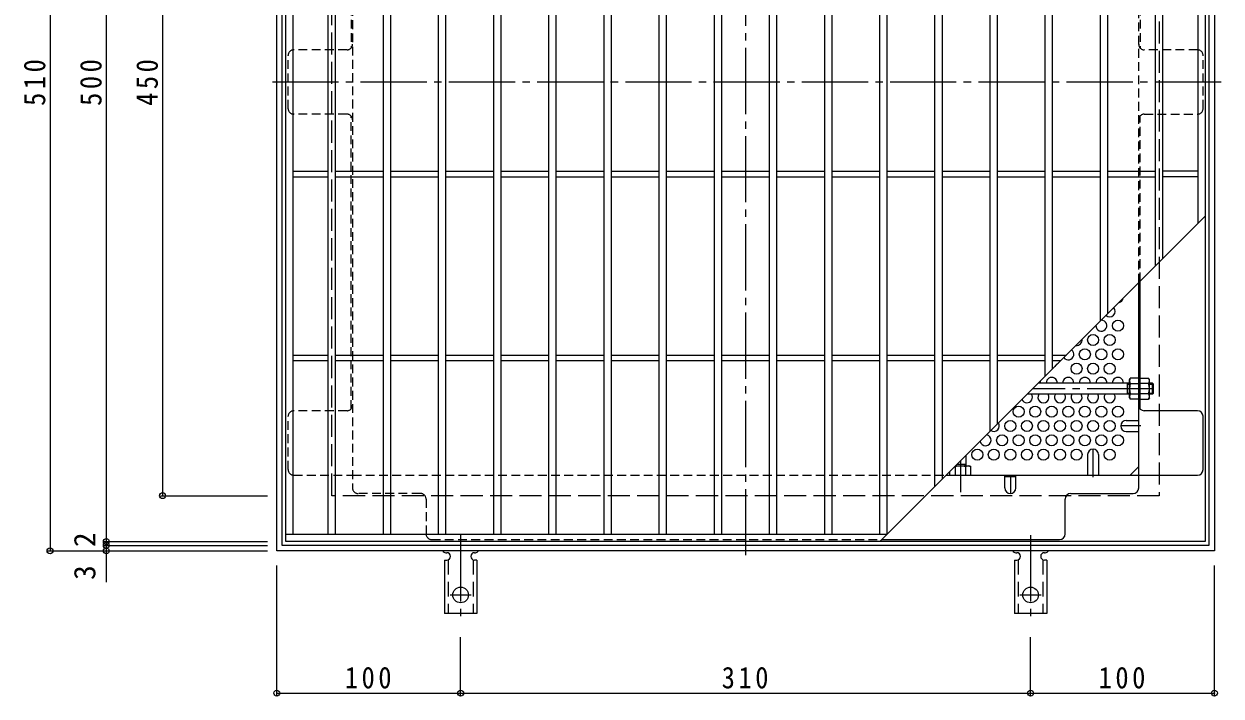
# Model space of a CAD drawing. Units: millimetres at full size, sheet at 1:4. Extents: x -887 to 1051, y -780 to 740.
# Drawn here: x -887 to -236, y 9 to 375 of the extents above; entities that cross this region are included whole.
import ezdxf
from ezdxf.enums import TextEntityAlignment as Align

# ---------------------------------------------------------------- set-up
doc = ezdxf.new("R2010")
doc.units = ezdxf.units.MM
doc.header["$LTSCALE"] = 4
doc.header["$PDMODE"] = 32
doc.header["$PDSIZE"] = 3.2
for name, pattern in [('CHAIN1', [8, 5, -1, 1, -1]), ('CHAIN2', [12, 9, -1, 1, -1]), ('DASHED1', [1.8, 1.2, -0.6]), ('DASHED2', [3, 2, -1]), ('DASHED3', [4, 3, -1])]:
    doc.linetypes.add(name, pattern=pattern)
for name, color, linetype, lineweight in [('A-1_躯体', 3, 'Continuous', 9), ('A-2_仕上', 3, 'Continuous', 9), ('A-4_その他', 7, 'Continuous', 9), ('A-6_寸法', 2, 'Continuous', 9), ('A-7_ハッチ', 2, 'Continuous', 9), ('A-8_記号', 2, 'Continuous', 9), ('A-A_ﾊｯﾁ-ﾜｸ', 3, 'Continuous', 9), ('A-B_ﾊｯﾁ', 2, 'Continuous', 9)]:
    doc.layers.add(name, color=color, linetype=linetype, lineweight=lineweight)
doc.styles.add('ＭＳ ゴシック', font='')
doc.styles.get('ＭＳ ゴシック').set_extended_font_data('MS Gothic')

msp = doc.modelspace()

# ---------------------------------------------------------------- linework, layer by layer
at = {"layer": 'A-1_躯体', "color": 2}
for p, q in [((-242.713, 595.162), (-242.713, 91.162)), ((-239.713, 598.162), (-239.713, 88.162)), ((-242.713, 91.162), (-746.713, 91.162)), ((-239.713, 88.162), (-749.713, 88.162))]:
    msp.add_line(p, q, dxfattribs=at)
at = {"layer": 'A-1_躯体', "color": 2, "linetype": 'DASHED3'}
for p, q in [((-269.713, 568.162), (-269.713, 118.162)), ((-269.713, 118.162), (-719.713, 118.162))]:
    msp.add_line(p, q, dxfattribs=at)
at = {"layer": 'A-1_躯体', "linetype": 'CHAIN2'}
for p, q in [((-272.913, 176.359), (-338.517, 176.359)), ((-377.913, 136.962), (-377.913, 120.126))]:
    msp.add_line(p, q, dxfattribs=at)
at = {"layer": 'A-1_躯体'}
for p, q in [((-285.913, 179.359), (-335.517, 179.359)), ((-286.913, 173.359), (-286.913, 179.359)), ((-286.913, 178.859), (-285.913, 178.859)), ((-273.413, 179.359), (-275.113, 179.359)), ((-275.113, 178.859), (-272.913, 178.859)), ((-273.413, 173.359), (-273.413, 179.359)), ((-273.413, 179.359), (-272.913, 178.859)), ((-272.913, 173.859), (-272.913, 178.859)), ((-285.913, 173.359), (-341.517, 173.359)), ((-286.913, 173.859), (-285.913, 173.859)), ((-275.113, 173.859), (-272.913, 173.859)), ((-273.413, 173.359), (-275.113, 173.359)), ((-273.413, 173.359), (-272.913, 173.859)), ((-374.913, 139.962), (-374.913, 134.359)), ((-380.413, 134.462), (-380.413, 134.359)), ((-379.517, 135.359), (-374.913, 135.359)), ((-375.413, 135.359), (-375.413, 134.359))]:
    msp.add_line(p, q, dxfattribs=at)
at = {"layer": 'A-1_躯体', "color": 2}
for points in [[(-749.713, 88.162), (-749.713, 598.162), (-239.713, 598.162)], [(-746.713, 91.162), (-746.713, 595.162), (-242.713, 595.162)]]:
    msp.add_lwpolyline(points, dxfattribs=at)
at = {"layer": 'A-1_躯体', "color": 2, "linetype": 'DASHED3'}
msp.add_lwpolyline([(-719.713, 118.162), (-719.713, 568.162), (-269.713, 568.162)], dxfattribs=at)
at = {"layer": 'A-2_仕上'}
for p, q in [((-744.713, 93.162), (-744.713, 593.162)), ((-244.712, 593.162), (-244.712, 93.162)), ((-740.713, 97.162), (-740.713, 589.162)), ((-721.714, 97.162), (-721.714, 589.162)), ((-717.714, 97.162), (-717.714, 589.162)), ((-691.713, 97.162), (-691.713, 589.162)), ((-687.714, 97.162), (-687.714, 589.162)), ((-661.713, 97.162), (-661.713, 589.162)), ((-657.713, 97.162), (-657.713, 589.162)), ((-631.713, 97.162), (-631.713, 589.162)), ((-627.713, 97.162), (-627.713, 589.162)), ((-601.713, 97.162), (-601.713, 589.162)), ((-597.713, 97.162), (-597.713, 589.162)), ((-571.713, 97.162), (-571.713, 589.162)), ((-567.713, 97.162), (-567.713, 589.162)), ((-541.713, 97.162), (-541.713, 589.162)), ((-537.713, 97.162), (-537.713, 589.162)), ((-511.713, 97.162), (-511.713, 589.162)), ((-507.713, 97.162), (-507.713, 589.162)), ((-481.713, 97.162), (-481.713, 589.162)), ((-477.713, 97.162), (-477.713, 589.162)), ((-451.713, 97.162), (-451.713, 589.162)), ((-447.713, 97.162), (-447.713, 589.162)), ((-421.712, 97.162), (-421.712, 589.162)), ((-417.713, 97.162), (-417.713, 589.162)), ((-391.712, 123.163), (-391.712, 589.162)), ((-387.712, 127.163), (-387.712, 589.162)), ((-361.712, 153.163), (-361.712, 589.162)), ((-357.712, 157.163), (-357.712, 589.162)), ((-331.712, 183.163), (-331.712, 589.162)), ((-327.712, 187.163), (-327.712, 589.162)), ((-301.712, 213.163), (-301.712, 589.162)), ((-297.712, 217.163), (-297.712, 589.162)), ((-271.712, 243.163), (-271.712, 589.162)), ((-267.712, 247.163), (-267.712, 589.162)), ((-248.713, 589.162), (-248.713, 266.162)), ((-740.713, 294.662), (-721.714, 294.662)), ((-717.714, 294.662), (-691.713, 294.662)), ((-687.714, 294.662), (-661.713, 294.662)), ((-657.713, 294.662), (-631.713, 294.662)), ((-627.713, 294.662), (-601.713, 294.662)), ((-597.713, 294.662), (-571.713, 294.662)), ((-567.713, 294.662), (-541.713, 294.662)), ((-537.713, 294.662), (-511.713, 294.662)), ((-507.713, 294.662), (-481.713, 294.662)), ((-477.713, 294.662), (-451.713, 294.662)), ((-447.713, 294.662), (-421.712, 294.662)), ((-417.713, 294.662), (-391.712, 294.662)), ((-387.712, 294.662), (-361.712, 294.662)), ((-357.712, 294.662), (-331.712, 294.662)), ((-327.712, 294.662), (-301.712, 294.662)), ((-297.712, 294.662), (-271.712, 294.662)), ((-248.713, 294.662), (-267.712, 294.662)), ((-740.713, 291.662), (-721.714, 291.662)), ((-717.714, 291.662), (-691.713, 291.662)), ((-687.714, 291.662), (-661.713, 291.662)), ((-657.713, 291.662), (-631.713, 291.662)), ((-627.713, 291.662), (-601.713, 291.662)), ((-597.713, 291.662), (-571.713, 291.662)), ((-567.713, 291.662), (-541.713, 291.662)), ((-537.713, 291.662), (-511.713, 291.662)), ((-507.713, 291.662), (-481.713, 291.662)), ((-477.713, 291.662), (-451.713, 291.662)), ((-447.713, 291.662), (-421.712, 291.662)), ((-417.713, 291.662), (-391.712, 291.662)), ((-387.712, 291.662), (-361.712, 291.662)), ((-357.712, 291.662), (-331.712, 291.662)), ((-327.712, 291.662), (-301.712, 291.662)), ((-297.712, 291.662), (-271.712, 291.662)), ((-248.713, 291.662), (-267.712, 291.662)), ((-244.713, 270.162), (-421.713, 93.162)), ((-244.713, 270.162), (-421.713, 93.162)), ((-740.713, 194.662), (-721.714, 194.662)), ((-740.713, 191.662), (-721.714, 191.662)), ((-717.714, 194.662), (-691.713, 194.662)), ((-717.714, 191.662), (-691.713, 191.662)), ((-687.714, 194.662), (-661.713, 194.662)), ((-687.714, 191.662), (-661.713, 191.662)), ((-657.713, 194.662), (-631.713, 194.662)), ((-657.713, 191.662), (-631.713, 191.662)), ((-627.713, 194.662), (-601.713, 194.662)), ((-627.713, 191.662), (-601.713, 191.662)), ((-597.713, 194.662), (-571.713, 194.662)), ((-597.713, 191.662), (-571.713, 191.662)), ((-567.713, 194.662), (-541.713, 194.662)), ((-567.713, 191.662), (-541.713, 191.662)), ((-537.713, 194.662), (-511.713, 194.662)), ((-537.713, 191.662), (-511.713, 191.662)), ((-507.713, 194.662), (-481.713, 194.662)), ((-507.713, 191.662), (-481.713, 191.662)), ((-477.713, 194.662), (-451.713, 194.662)), ((-477.713, 191.662), (-451.713, 191.662)), ((-447.713, 194.662), (-421.712, 194.662)), ((-447.713, 191.662), (-421.712, 191.662)), ((-417.713, 194.662), (-391.712, 194.662)), ((-417.713, 191.662), (-391.712, 191.662)), ((-387.712, 194.662), (-361.712, 194.662)), ((-387.712, 191.662), (-361.712, 191.662)), ((-357.712, 194.662), (-331.712, 194.662)), ((-357.712, 191.662), (-331.712, 191.662)), ((-327.712, 194.662), (-320.213, 194.662)), ((-327.712, 191.662), (-323.213, 191.662)), ((-744.713, 97.162), (-417.713, 97.162)), ((-244.712, 93.162), (-744.713, 93.162))]:
    msp.add_line(p, q, dxfattribs=at)
at = {"layer": 'A-4_その他'}
for p, q in [((-873.054, 598.162), (-873.054, 88.162)), ((-842.449, 593.162), (-842.449, 93.162)), ((-811.844, 568.162), (-811.844, 118.162)), ((-813.044, 118.162), (-754.713, 118.162)), ((-843.649, 93.162), (-754.713, 93.162)), ((-843.649, 91.162), (-754.713, 91.162)), ((-842.449, 93.162), (-842.449, 91.162)), ((-842.449, 91.162), (-842.449, 71.154)), ((-874.254, 88.162), (-754.713, 88.162)), ((-749.713, 9.585), (-749.713, 80.162)), ((-239.713, 9.585), (-239.713, 80.162)), ((-649.713, 9.585), (-649.713, 41.23)), ((-339.713, 9.585), (-339.713, 41.23)), ((-749.713, 10.785), (-649.713, 10.785)), ((-649.713, 10.785), (-339.713, 10.785)), ((-339.713, 10.785), (-239.713, 10.785))]:
    msp.add_line(p, q, dxfattribs=at)
for p in [(-811.844, 118.162), (-842.449, 93.162), (-842.449, 91.162), (-873.054, 88.162), (-842.449, 88.162), (-749.713, 10.785), (-649.713, 10.785), (-339.713, 10.785), (-239.713, 10.785)]:
    msp.add_point(p, dxfattribs=at)
at = {"layer": 'A-6_寸法'}
for centre in [(-292.213, 210.66), (-305.713, 202.866), (-296.713, 202.866), (-310.213, 195.072), (-301.213, 195.072), (-292.213, 195.072), (-314.713, 187.278), (-305.713, 187.278), (-296.713, 187.278), (-346.213, 163.895), (-337.213, 163.895), (-328.213, 163.895), (-319.213, 163.895), (-310.213, 163.895), (-301.213, 163.895), (-292.213, 163.895), (-350.713, 156.101), (-341.713, 156.101), (-332.713, 156.101), (-323.713, 156.101), (-314.713, 156.101), (-305.713, 156.101), (-296.713, 156.101), (-355.213, 148.306), (-346.213, 148.306), (-337.213, 148.306), (-328.213, 148.306), (-319.213, 148.306), (-310.213, 148.306), (-301.213, 148.306), (-292.213, 148.306), (-368.713, 140.512), (-359.713, 140.512), (-350.713, 140.512), (-341.713, 140.512), (-332.713, 140.512), (-323.713, 140.512), (-314.713, 140.512), (-296.713, 140.512)]:
    msp.add_circle(centre, 3, dxfattribs=at)
for centre, start, end in [((-292.213, 226.249), 282.70722, 347.29278), ((-296.713, 218.454), 228.9492, 41.0508), ((-301.213, 210.66), 179.96123, 90.03877), ((-314.713, 202.866), 264.58915, 5.41085), ((-319.213, 195.072), 216.99966, 53.00034), ((-323.713, 187.278), 111.29624, 158.70376), ((-328.213, 179.483), 357.61786, 182.38214), ((-319.213, 179.483), 357.61786, 182.38214), ((-310.213, 179.483), 357.61786, 182.38214), ((-301.213, 179.483), 357.61786, 182.38214), ((-292.213, 179.483), 357.61786, 182.38214), ((-337.213, 179.483), 357.61786, 19.58149), ((-341.713, 171.689), 204.68201, 33.81492), ((-332.713, 171.689), 146.18508, 33.81492), ((-323.713, 171.689), 146.18508, 33.81492), ((-314.713, 171.689), 146.18508, 33.81492), ((-305.713, 171.689), 146.18508, 33.81492), ((-296.713, 171.689), 146.18508, 33.81492), ((-359.713, 156.101), 237.77811, 32.22189), ((-364.213, 148.306), 191.26992, 78.73008), ((-377.713, 140.512), 338.96053, 352.85353)]:
    msp.add_arc(centre, 3, start, end, dxfattribs=at)
at = {"layer": 'A-7_ハッチ', "linetype": 'CHAIN2'}
for p, q in [((-494.713, 601.759), (-494.713, 84.565)), ((-236.116, 343.162), (-753.31, 343.162))]:
    msp.add_line(p, q, dxfattribs=at)
at = {"layer": 'A-7_ハッチ', "linetype": 'DASHED1'}
for p, q in [((-708.513, 563.966), (-708.513, 122.359)), ((-280.913, 233.962), (-280.913, 563.966)), ((-709.313, 521.004), (-709.313, 361.623)), ((-280.113, 521.009), (-280.113, 361.623)), ((-711.513, 360.663), (-740.516, 360.663)), ((-248.909, 360.663), (-277.913, 360.663)), ((-743.516, 328.662), (-743.516, 357.663)), ((-245.909, 328.662), (-245.909, 357.663)), ((-711.513, 325.662), (-740.516, 325.662)), ((-277.913, 325.662), (-248.909, 325.662)), ((-709.313, 165.32), (-709.313, 324.701)), ((-280.113, 234.762), (-280.113, 324.701)), ((-280.113, 179.359), (-280.913, 179.359)), ((-280.113, 173.159), (-280.913, 173.159)), ((-711.513, 164.36), (-740.516, 164.36)), ((-743.516, 132.359), (-743.516, 161.36)), ((-740.516, 129.359), (-708.513, 129.359)), ((-708.513, 129.359), (-385.517, 129.359)), ((-671.512, 119.359), (-705.513, 119.359)), ((-668.512, 116.359), (-668.512, 97.359)), ((-665.512, 94.359), (-420.517, 94.359))]:
    msp.add_line(p, q, dxfattribs=at)
at = {"layer": 'A-7_ハッチ'}
for p, q in [((-280.113, 165.32), (-280.113, 234.762)), ((-280.913, 122.359), (-280.913, 233.962)), ((-248.909, 164.36), (-277.913, 164.36)), ((-245.909, 132.359), (-245.909, 161.36)), ((-285.525, 129.359), (-280.913, 133.971)), ((-385.517, 129.359), (-248.909, 129.359)), ((-353.713, 128.559), (-347.713, 128.559)), ((-317.914, 119.359), (-283.913, 119.359)), ((-320.914, 97.359), (-320.914, 116.359)), ((-420.517, 94.359), (-323.914, 94.359))]:
    msp.add_line(p, q, dxfattribs=at)
at = {"layer": 'A-7_ハッチ', "linetype": 'DASHED1'}
for centre, start, end in [((-740.516, 357.663), 90, 180), ((-711.513, 363.663), 270, 0), ((-277.913, 363.663), 180, 270), ((-248.909, 357.663), 0, 90), ((-740.516, 328.662), 180, 270), ((-711.513, 322.662), 0, 90), ((-277.913, 322.662), 90, 180), ((-248.909, 328.662), 270, 0), ((-740.516, 161.36), 90, 180), ((-711.513, 167.36), 270, 0), ((-740.516, 132.359), 180, 270), ((-705.513, 122.359), 180, 270), ((-671.512, 116.359), 0, 90), ((-665.512, 97.359), 180, 270)]:
    msp.add_arc(centre, 3, start, end, dxfattribs=at)
at = {"layer": 'A-7_ハッチ'}
for centre, start, end in [((-277.913, 167.36), 180, 270), ((-248.909, 161.36), 0, 90), ((-248.909, 132.359), 270, 0), ((-317.914, 116.359), 90, 180), ((-283.913, 122.359), 270, 0), ((-323.914, 97.359), 270, 0)]:
    msp.add_arc(centre, 3, start, end, dxfattribs=at)
at = {"layer": 'A-8_記号'}
for p, q in [((-287.713, 159.101), (-280.913, 159.101)), ((-287.713, 153.101), (-280.913, 153.101)), ((-308.713, 140.509), (-308.713, 129.359)), ((-302.713, 140.509), (-302.713, 129.359)), ((-353.713, 122.359), (-353.713, 129.359)), ((-347.713, 122.359), (-347.713, 129.359))]:
    msp.add_line(p, q, dxfattribs=at)
at = {"layer": 'A-8_記号', "linetype": 'CHAIN1'}
for p, q in [((-279.713, 156.101), (-290.713, 156.101)), ((-305.713, 128.159), (-305.713, 143.509)), ((-350.713, 129.359), (-350.713, 119.359))]:
    msp.add_line(p, q, dxfattribs=at)
at = {"layer": 'A-8_記号'}
for centre, start, end in [((-287.713, 156.101), 90, 270), ((-305.713, 140.509), 0, 180), ((-350.713, 122.359), 180, 0)]:
    msp.add_arc(centre, 3, start, end, dxfattribs=at)
at = {"layer": 'A-A_ﾊｯﾁ-ﾜｸ', "color": 7, "linetype": 'CHAIN2'}
for p, q in [((-649.713, 96.63), (-649.713, 49.23)), ((-339.713, 96.63), (-339.713, 49.23)), ((-655.489, 64.162), (-643.937, 64.162)), ((-345.489, 64.162), (-333.937, 64.162))]:
    msp.add_line(p, q, dxfattribs=at)
at = {"layer": 'A-A_ﾊｯﾁ-ﾜｸ'}
for p, q in [((-657.713, 87.162), (-657.213, 87.162)), ((-642.218, 87.162), (-641.704, 87.162)), ((-347.713, 87.162), (-347.213, 87.162)), ((-332.218, 87.162), (-331.704, 87.162)), ((-658.463, 83.162), (-657.213, 83.162)), ((-658.463, 83.162), (-658.463, 54.162)), ((-640.963, 83.162), (-642.213, 83.162)), ((-640.963, 83.162), (-640.963, 54.162)), ((-348.463, 83.162), (-347.213, 83.162)), ((-348.463, 83.162), (-348.463, 54.162)), ((-330.963, 83.162), (-332.213, 83.162)), ((-330.963, 83.162), (-330.963, 54.162)), ((-640.963, 54.162), (-658.463, 54.162)), ((-330.963, 54.162), (-348.463, 54.162))]:
    msp.add_line(p, q, dxfattribs=at)
at = {"layer": 'A-A_ﾊｯﾁ-ﾜｸ', "linetype": 'DASHED2'}
for p, q in [((-656.463, 83.308), (-656.463, 54.162)), ((-642.963, 83.308), (-642.963, 54.162)), ((-346.463, 83.308), (-346.463, 54.162)), ((-332.963, 83.308), (-332.963, 54.162))]:
    msp.add_line(p, q, dxfattribs=at)
at = {"layer": 'A-A_ﾊｯﾁ-ﾜｸ'}
for centre in [(-649.713, 64.162), (-339.713, 64.162)]:
    msp.add_circle(centre, 4.25, dxfattribs=at)
for centre, start, end in [((-657.713, 89.162), 209.99951, 269.72403), ((-657.213, 85.162), 270, 90), ((-642.213, 85.162), 90.13329, 270), ((-641.713, 89.162), 270.24162, 330.00072), ((-347.713, 89.162), 209.99951, 269.72403), ((-347.213, 85.162), 270, 90), ((-332.213, 85.162), 90.13329, 270), ((-331.713, 89.162), 270.24162, 330.00072)]:
    msp.add_arc(centre, 2, start, end, dxfattribs=at)
at = {"layer": 'A-B_ﾊｯﾁ'}
for p, q in [((-285.913, 181.359), (-285.48, 182.109)), ((-285.913, 171.359), (-285.913, 181.359)), ((-280.913, 182.109), (-285.48, 182.109)), ((-285.48, 179.222), (-280.913, 179.222)), ((-280.913, 170.609), (-280.913, 182.109)), ((-280.113, 170.609), (-280.113, 182.109)), ((-280.113, 182.109), (-275.546, 182.109)), ((-275.546, 179.222), (-280.113, 179.222)), ((-275.113, 181.359), (-275.546, 182.109)), ((-275.113, 171.359), (-275.113, 181.359)), ((-285.913, 171.359), (-285.48, 170.609)), ((-285.48, 173.495), (-280.913, 173.495)), ((-280.913, 170.609), (-285.48, 170.609)), ((-275.546, 173.495), (-280.113, 173.495)), ((-280.113, 170.609), (-275.546, 170.609)), ((-275.113, 171.359), (-275.546, 170.609)), ((-383.663, 129.359), (-383.663, 131.212)), ((-380.776, 133.926), (-380.776, 129.359)), ((-380.517, 134.359), (-372.913, 134.359)), ((-375.05, 133.926), (-375.05, 129.359)), ((-372.913, 134.359), (-372.163, 133.926))]:
    msp.add_line(p, q, dxfattribs=at)
msp.add_lwpolyline([(-383.663, 129.359), (-372.163, 129.359), (-372.163, 133.926)], dxfattribs=at)
for centre, radius, start, end in [((-282.631, 180.464), 3.29, 149.99998, 176.07924), ((-283.178, 180.699), 2.735, 180.2103, 212.68507), ((-276.23, 176.359), 9.683, 162.79973, 197.20026), ((-278.395, 180.464), 3.29, 3.92076, 30.00002), ((-277.848, 180.699), 2.735, 327.31493, 359.7897), ((-284.796, 176.359), 9.683, 342.79974, 17.20027), ((-283.178, 172.019), 2.735, 147.31491, 179.78969), ((-282.631, 172.253), 3.29, 183.92075, 210), ((-277.848, 172.019), 2.735, 0.21031, 32.68509), ((-278.395, 172.253), 3.29, 330, 356.07925), ((-382.253, 131.624), 2.735, 57.31491, 59.95843), ((-377.913, 124.676), 9.683, 72.79973, 107.20026), ((-373.573, 131.624), 2.735, 90.2103, 122.68507), ((-373.808, 131.077), 3.29, 59.99998, 86.07924)]:
    msp.add_arc(centre, radius, start, end, dxfattribs=at)

# ---------------------------------------------------------------- texts
at = {"layer": 'A-4_その他', "color": 2, "style": 'ＭＳ ゴシック'}
for s, p in [('2', (-844.849, 90.202)), ('3', (-844.849, 72.347))]:
    msp.add_text(s, height=11.73, rotation=90, dxfattribs=at).set_placement(p, align=Align.BOTTOM_LEFT)
at = {"layer": 'A-4_その他', "color": 2, "char_height": 11.73, "attachment_point": 7, "rotation": 90, "style": 'ＭＳ ゴシック'}
for s, insert in [('\\T1.27;\\W0.9;510', (-875.454, 330.162)), ('\\T1.27;\\W0.9;500', (-844.849, 330.162)), ('\\T1.27;\\W0.9;450', (-814.244, 330.162))]:
    msp.add_mtext(s, dxfattribs=dict(at, insert=insert))
at = {"layer": 'A-4_その他', "color": 2, "char_height": 11.73, "attachment_point": 7, "style": 'ＭＳ ゴシック'}
for s, insert in [('\\T1.27;\\W0.9;100', (-712.713, 13.185)), ('\\T1.27;\\W0.9;310', (-507.713, 13.185)), ('\\T1.27;\\W0.9;100', (-302.713, 13.185))]:
    msp.add_mtext(s, dxfattribs=dict(at, insert=insert))

doc.saveas('drawing.dxf')
